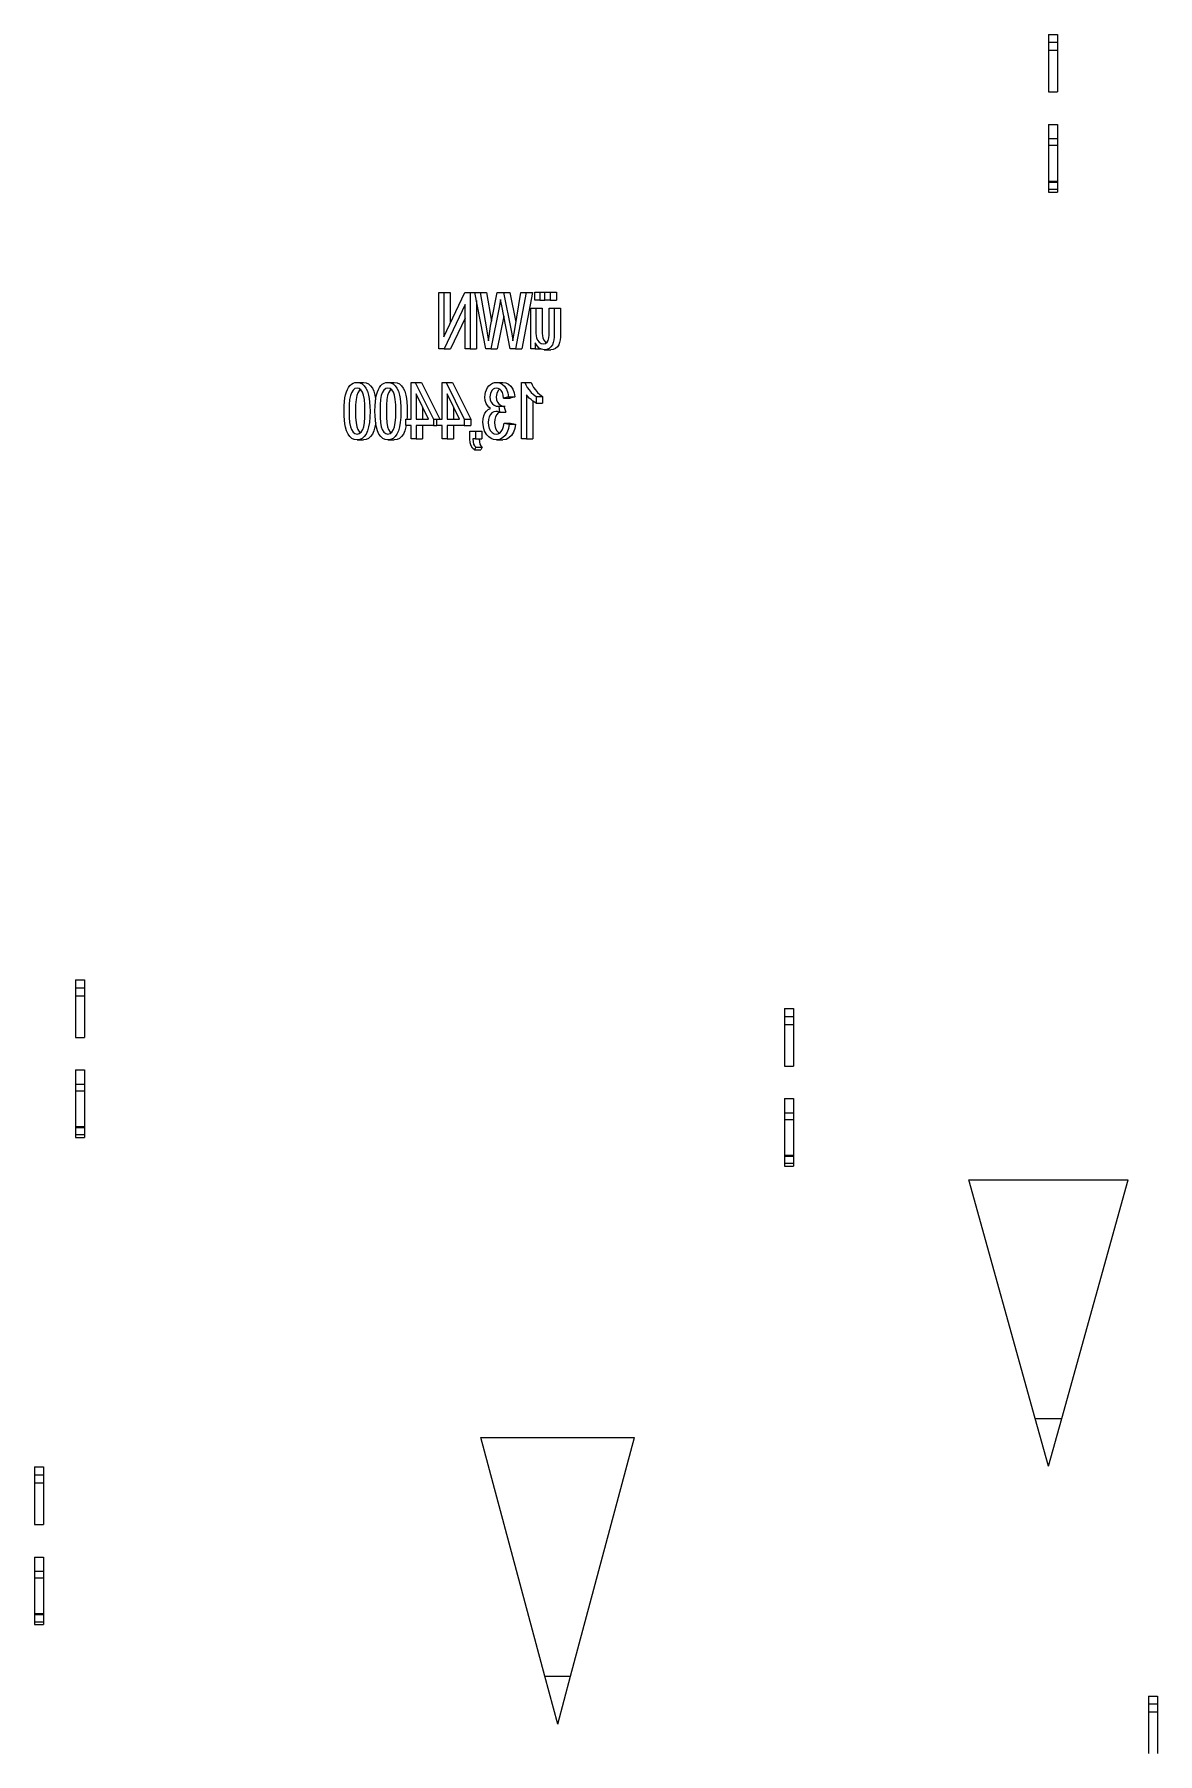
# Model space of a CAD drawing. Header units: metres. Extents: x -3.3 to 35.9, y -7 to 21.5.
# Drawn here: x -2.32 to -1.928, y -0.17 to 0.43 of the extents above; entities that cross this region are included whole.
import ezdxf

# ---------------------------------------------------------------- set-up
doc = ezdxf.new("R2010")
doc.units = ezdxf.units.M
doc.header["$MEASUREMENT"] = 0
doc.layers.add('D_Schnitt D RB_1_910 Allgemein Lageplan Höhen', color=7, linetype='Continuous')

msp = doc.modelspace()

# ---------------------------------------------------------------- linework, layer by layer
at = {"layer": 'D_Schnitt D RB_1_910 Allgemein Lageplan Höhen', "color": 7, "linetype": 'Continuous', "lineweight": 13, "ltscale": 1000}
for p, q in [((-1.9663, 0.42975), (-1.9663, 0.42701)), ((-1.9663, 0.42975), (-1.96316, 0.42975)), ((-1.9663, 0.42701), (-1.96316, 0.42701)), ((-1.9663, 0.42701), (-1.9663, 0.42422)), ((-1.96316, 0.42975), (-1.96316, 0.42701)), ((-1.96316, 0.42701), (-1.96316, 0.42422)), ((-1.9663, 0.42422), (-1.9663, 0.41541)), ((-1.9663, 0.42422), (-1.96316, 0.42422)), ((-1.96316, 0.42422), (-1.96316, 0.41541)), ((-1.9663, 0.41541), (-1.9663, 0.41408)), ((-1.9663, 0.41408), (-1.9663, 0.41316)), ((-1.96316, 0.41541), (-1.96316, 0.41408)), ((-1.96316, 0.41408), (-1.96316, 0.41316)), ((-1.9663, 0.41316), (-1.9663, 0.41218)), ((-1.9663, 0.41218), (-1.9663, 0.41137)), ((-1.9663, 0.41137), (-1.9663, 0.4107)), ((-1.9663, 0.4107), (-1.9663, 0.41016)), ((-1.9663, 0.41016), (-1.9663, 0.4098)), ((-1.9663, 0.4098), (-1.9663, 0.40968)), ((-1.9663, 0.40968), (-1.96316, 0.40968)), ((-1.96316, 0.41316), (-1.96316, 0.41218)), ((-1.96316, 0.41218), (-1.96316, 0.41137)), ((-1.96316, 0.41137), (-1.96316, 0.4107)), ((-1.96316, 0.4107), (-1.96316, 0.41016)), ((-1.96316, 0.41016), (-1.96316, 0.4098)), ((-1.96316, 0.4098), (-1.96316, 0.40968)), ((-1.9663, 0.39829), (-1.9663, 0.39743)), ((-1.9663, 0.39829), (-1.96316, 0.39829)), ((-1.9663, 0.39743), (-1.9663, 0.39655)), ((-1.9663, 0.39655), (-1.9663, 0.39566)), ((-1.96316, 0.39829), (-1.96316, 0.39743)), ((-1.96316, 0.39743), (-1.96316, 0.39655)), ((-1.96316, 0.39655), (-1.96316, 0.39566)), ((-1.9663, 0.39566), (-1.9663, 0.3948)), ((-1.9663, 0.3948), (-1.9663, 0.39404)), ((-1.9663, 0.39404), (-1.9663, 0.39336)), ((-1.9663, 0.39336), (-1.9663, 0.39103)), ((-1.9663, 0.39336), (-1.96316, 0.39336)), ((-1.9663, 0.39103), (-1.9663, 0.37857)), ((-1.9663, 0.39103), (-1.96316, 0.39103)), ((-1.96316, 0.39566), (-1.96316, 0.3948)), ((-1.96316, 0.3948), (-1.96316, 0.39404)), ((-1.96316, 0.39404), (-1.96316, 0.39336)), ((-1.96316, 0.39336), (-1.96316, 0.39103)), ((-1.96316, 0.39103), (-1.96316, 0.37857)), ((-1.9663, 0.37857), (-1.96316, 0.37857)), ((-1.9663, 0.37857), (-1.9663, 0.37839)), ((-1.9663, 0.37839), (-1.9663, 0.37822)), ((-1.9663, 0.37822), (-1.96316, 0.37822)), ((-1.9663, 0.37822), (-1.9663, 0.37749)), ((-1.96316, 0.37857), (-1.96316, 0.37839)), ((-1.96316, 0.37839), (-1.96316, 0.37822)), ((-1.96316, 0.37822), (-1.96316, 0.37749)), ((-1.9663, 0.37749), (-1.9663, 0.3767)), ((-1.9663, 0.3767), (-1.9663, 0.37613)), ((-1.9663, 0.37613), (-1.9663, 0.37572)), ((-1.9663, 0.37572), (-1.9663, 0.37469)), ((-1.9663, 0.37572), (-1.96316, 0.37572)), ((-1.9663, 0.37469), (-1.96316, 0.37469)), ((-1.96316, 0.37749), (-1.96316, 0.3767)), ((-1.96316, 0.3767), (-1.96316, 0.37613)), ((-1.96316, 0.37613), (-1.96316, 0.37572)), ((-1.96316, 0.37572), (-1.96316, 0.37469)), ((-2.17911, 0.32), (-2.17911, 0.33963)), ((-2.17911, 0.33963), (-2.17735, 0.33963)), ((-2.17735, 0.33963), (-2.17735, 0.32422)), ((-2.17735, 0.32422), (-2.17006, 0.33963)), ((-2.17735, 0.33963), (-2.17513, 0.33963)), ((-2.17513, 0.33963), (-2.17513, 0.32892)), ((-2.17006, 0.33963), (-2.16817, 0.33963)), ((-2.16817, 0.33963), (-2.16817, 0.32)), ((-2.16817, 0.33963), (-2.16648, 0.33963)), ((-2.16267, 0.32), (-2.16648, 0.33963)), ((-2.16648, 0.33963), (-2.16463, 0.33963)), ((-2.16595, 0.33692), (-2.16595, 0.32)), ((-2.16463, 0.33963), (-2.16245, 0.32702)), ((-2.16463, 0.33963), (-2.16241, 0.33963)), ((-2.16241, 0.33963), (-2.16069, 0.32967)), ((-2.16068, 0.3297), (-2.15869, 0.33963)), ((-2.15869, 0.33963), (-2.15648, 0.33963)), ((-2.15768, 0.33647), (-2.15797, 0.33496)), ((-2.15754, 0.33726), (-2.15768, 0.33647)), ((-2.15733, 0.33601), (-2.15754, 0.33726)), ((-2.15648, 0.33963), (-2.15384, 0.32638)), ((-2.15648, 0.33963), (-2.15426, 0.33963)), ((-2.15426, 0.33963), (-2.1522, 0.32933)), ((-2.15262, 0.32676), (-2.15051, 0.33963)), ((-2.14863, 0.33963), (-2.15231, 0.32)), ((-2.15051, 0.33963), (-2.14863, 0.33963)), ((-2.1464, 0.33963), (-2.15009, 0.32)), ((-2.14863, 0.33963), (-2.1464, 0.33963)), ((-2.14558, 0.33701), (-2.14558, 0.33975)), ((-2.14558, 0.33975), (-2.1438, 0.33975)), ((-2.1438, 0.33701), (-2.14558, 0.33701)), ((-2.1438, 0.33975), (-2.1438, 0.33701)), ((-2.1438, 0.33975), (-2.14205, 0.33975)), ((-2.1438, 0.33701), (-2.14205, 0.33701)), ((-2.14205, 0.33701), (-2.14205, 0.33975)), ((-2.14205, 0.33975), (-2.14027, 0.33975)), ((-2.14027, 0.33701), (-2.14205, 0.33701)), ((-2.14027, 0.33975), (-2.14027, 0.33701)), ((-2.14027, 0.33975), (-2.13804, 0.33975)), ((-2.14027, 0.33701), (-2.13804, 0.33701)), ((-2.13804, 0.33975), (-2.13804, 0.33701)), ((-2.16993, 0.33543), (-2.17723, 0.32)), ((-2.16993, 0.33073), (-2.175, 0.32)), ((-2.16993, 0.32), (-2.16993, 0.33543)), ((-2.15797, 0.33496), (-2.1609, 0.32)), ((-2.15644, 0.33144), (-2.15868, 0.32)), ((-2.15713, 0.33496), (-2.15733, 0.33601)), ((-2.15419, 0.32), (-2.15713, 0.33496)), ((-2.147, 0.32), (-2.147, 0.33422)), ((-2.147, 0.33422), (-2.14529, 0.33422)), ((-2.14529, 0.33422), (-2.14529, 0.3266)), ((-2.14529, 0.33422), (-2.14307, 0.33422)), ((-2.14307, 0.33422), (-2.14307, 0.3266)), ((-2.14055, 0.32633), (-2.14055, 0.33422)), ((-2.14055, 0.33422), (-2.13884, 0.33422)), ((-2.13884, 0.33422), (-2.13884, 0.32541)), ((-2.13884, 0.33422), (-2.13662, 0.33422)), ((-2.13662, 0.33422), (-2.13662, 0.32541)), ((-2.16245, 0.32702), (-2.16219, 0.32547)), ((-2.16219, 0.32547), (-2.16196, 0.32405)), ((-2.16196, 0.32405), (-2.16176, 0.32275)), ((-2.16176, 0.32275), (-2.16157, 0.3244)), ((-2.16157, 0.3244), (-2.16133, 0.32611)), ((-2.16133, 0.32611), (-2.16103, 0.32788)), ((-2.16103, 0.32788), (-2.16068, 0.3297)), ((-2.15384, 0.32638), (-2.15372, 0.32576)), ((-2.15372, 0.32576), (-2.15352, 0.32455)), ((-2.15352, 0.32455), (-2.15321, 0.32275)), ((-2.15321, 0.32275), (-2.15304, 0.32408)), ((-2.15304, 0.32408), (-2.15284, 0.32542)), ((-2.15284, 0.32542), (-2.15262, 0.32676)), ((-2.14529, 0.3266), (-2.14526, 0.32548)), ((-2.14526, 0.32548), (-2.14517, 0.32456)), ((-2.14517, 0.32456), (-2.14501, 0.32382)), ((-2.14307, 0.3266), (-2.14304, 0.32548)), ((-2.14304, 0.32548), (-2.14295, 0.32456)), ((-2.14295, 0.32456), (-2.14279, 0.32382)), ((-2.14065, 0.32379), (-2.14057, 0.32475)), ((-2.14057, 0.32475), (-2.14055, 0.32633)), ((-2.13887, 0.32408), (-2.13895, 0.32316)), ((-2.13884, 0.32541), (-2.13887, 0.32408)), ((-2.13665, 0.32408), (-2.13673, 0.32316)), ((-2.13662, 0.32541), (-2.13665, 0.32408)), ((-2.17723, 0.32), (-2.17911, 0.32)), ((-2.17723, 0.32), (-2.175, 0.32)), ((-2.16817, 0.32), (-2.16993, 0.32)), ((-2.16817, 0.32), (-2.16595, 0.32)), ((-2.1609, 0.32), (-2.16267, 0.32)), ((-2.1609, 0.32), (-2.15868, 0.32)), ((-2.15231, 0.32), (-2.15419, 0.32)), ((-2.15231, 0.32), (-2.15009, 0.32)), ((-2.14547, 0.32), (-2.147, 0.32)), ((-2.14483, 0.32103), (-2.14547, 0.32209)), ((-2.14547, 0.32209), (-2.14547, 0.32)), ((-2.14547, 0.32), (-2.14356, 0.32)), ((-2.14501, 0.32382), (-2.14464, 0.32297)), ((-2.14409, 0.32028), (-2.14483, 0.32103)), ((-2.14464, 0.32297), (-2.14406, 0.32231)), ((-2.14324, 0.31983), (-2.14409, 0.32028)), ((-2.14406, 0.32231), (-2.14337, 0.32189)), ((-2.14337, 0.32189), (-2.14262, 0.32175)), ((-2.14228, 0.31968), (-2.14324, 0.31983)), ((-2.14279, 0.32382), (-2.14241, 0.32297)), ((-2.14262, 0.32175), (-2.14192, 0.32189)), ((-2.14241, 0.32297), (-2.14184, 0.32231)), ((-2.14142, 0.3198), (-2.14228, 0.31968)), ((-2.14228, 0.31968), (-2.14006, 0.31968)), ((-2.14192, 0.32189), (-2.14134, 0.3223)), ((-2.14184, 0.32231), (-2.14156, 0.32214)), ((-2.14062, 0.32016), (-2.14142, 0.3198)), ((-2.14134, 0.3223), (-2.1409, 0.32294)), ((-2.1409, 0.32294), (-2.14065, 0.32379)), ((-2.13995, 0.3207), (-2.14062, 0.32016)), ((-2.1392, 0.3198), (-2.14006, 0.31968)), ((-2.13947, 0.32137), (-2.13995, 0.3207)), ((-2.13916, 0.32218), (-2.13947, 0.32137)), ((-2.1384, 0.32016), (-2.1392, 0.3198)), ((-2.13895, 0.32316), (-2.13916, 0.32218)), ((-2.13773, 0.3207), (-2.1384, 0.32016)), ((-2.13725, 0.32137), (-2.13773, 0.3207)), ((-2.13693, 0.32218), (-2.13725, 0.32137)), ((-2.13673, 0.32316), (-2.13693, 0.32218)), ((-2.211, 0.30581), (-2.2106, 0.30655)), ((-2.2106, 0.30655), (-2.21013, 0.30716)), ((-2.21013, 0.30716), (-2.20961, 0.30765)), ((-2.20961, 0.30765), (-2.20901, 0.308)), ((-2.20838, 0.30611), (-2.20904, 0.30558)), ((-2.20901, 0.308), (-2.20836, 0.30822)), ((-2.20763, 0.30629), (-2.20838, 0.30611)), ((-2.20836, 0.30822), (-2.20765, 0.30829)), ((-2.20765, 0.30829), (-2.20669, 0.30816)), ((-2.20765, 0.30829), (-2.20542, 0.30829)), ((-2.2069, 0.30613), (-2.20763, 0.30629)), ((-2.20627, 0.30566), (-2.2069, 0.30613)), ((-2.20669, 0.30816), (-2.20585, 0.30777)), ((-2.20585, 0.30777), (-2.20513, 0.30713)), ((-2.20542, 0.30829), (-2.20447, 0.30816)), ((-2.20513, 0.30713), (-2.20452, 0.30626)), ((-2.20452, 0.30626), (-2.20402, 0.30517)), ((-2.20447, 0.30816), (-2.20363, 0.30777)), ((-2.20363, 0.30777), (-2.20291, 0.30713)), ((-2.20291, 0.30713), (-2.2023, 0.30626)), ((-2.2023, 0.30626), (-2.2018, 0.30517)), ((-2.20021, 0.30581), (-2.19981, 0.30655)), ((-2.19981, 0.30655), (-2.19935, 0.30716)), ((-2.19935, 0.30716), (-2.19882, 0.30765)), ((-2.19882, 0.30765), (-2.19823, 0.308)), ((-2.19759, 0.30611), (-2.19826, 0.30558)), ((-2.19823, 0.308), (-2.19757, 0.30822)), ((-2.19684, 0.30629), (-2.19759, 0.30611)), ((-2.19757, 0.30822), (-2.19686, 0.30829)), ((-2.19686, 0.30829), (-2.19591, 0.30816)), ((-2.19686, 0.30829), (-2.19464, 0.30829)), ((-2.19611, 0.30613), (-2.19684, 0.30629)), ((-2.19548, 0.30566), (-2.19611, 0.30613)), ((-2.19591, 0.30816), (-2.19507, 0.30777)), ((-2.19507, 0.30777), (-2.19434, 0.30713)), ((-2.19464, 0.30829), (-2.19368, 0.30816)), ((-2.19434, 0.30713), (-2.19373, 0.30626)), ((-2.19373, 0.30626), (-2.19323, 0.30517)), ((-2.19368, 0.30816), (-2.19285, 0.30777)), ((-2.19285, 0.30777), (-2.19212, 0.30713)), ((-2.19212, 0.30713), (-2.19151, 0.30626)), ((-2.19151, 0.30626), (-2.19101, 0.30517)), ((-2.18871, 0.29548), (-2.18871, 0.30821)), ((-2.18871, 0.30821), (-2.18732, 0.30821)), ((-2.18732, 0.30821), (-2.18099, 0.29548)), ((-2.18732, 0.30821), (-2.1851, 0.30821)), ((-2.1851, 0.30821), (-2.17876, 0.29548)), ((-2.17793, 0.29548), (-2.17793, 0.30821)), ((-2.17793, 0.30821), (-2.17654, 0.30821)), ((-2.17654, 0.30821), (-2.1702, 0.29548)), ((-2.17654, 0.30821), (-2.17431, 0.30821)), ((-2.17431, 0.30821), (-2.16798, 0.29548)), ((-2.1625, 0.30571), (-2.16211, 0.30645)), ((-2.16211, 0.30645), (-2.16162, 0.30708)), ((-2.16162, 0.30708), (-2.16103, 0.3076)), ((-2.16103, 0.3076), (-2.16038, 0.30798)), ((-2.16038, 0.30798), (-2.15968, 0.30821)), ((-2.15961, 0.30621), (-2.16015, 0.30592)), ((-2.15968, 0.30821), (-2.15894, 0.30829)), ((-2.15898, 0.3063), (-2.15961, 0.30621)), ((-2.15835, 0.30621), (-2.15898, 0.3063)), ((-2.15894, 0.30829), (-2.1579, 0.30814)), ((-2.15894, 0.30829), (-2.15672, 0.30829)), ((-2.1578, 0.30591), (-2.15835, 0.30621)), ((-2.1579, 0.30814), (-2.15698, 0.30769)), ((-2.15698, 0.30769), (-2.15618, 0.30695)), ((-2.15672, 0.30829), (-2.15568, 0.30814)), ((-2.15618, 0.30695), (-2.15553, 0.30594)), ((-2.15568, 0.30814), (-2.15476, 0.30769)), ((-2.15476, 0.30769), (-2.15396, 0.30695)), ((-2.15396, 0.30695), (-2.15331, 0.30594)), ((-2.15022, 0.28857), (-2.15022, 0.30829)), ((-2.15022, 0.30829), (-2.14912, 0.30829)), ((-2.14912, 0.30829), (-2.14875, 0.30743)), ((-2.14912, 0.30829), (-2.1469, 0.30829)), ((-2.14875, 0.30743), (-2.14825, 0.30655)), ((-2.14825, 0.30655), (-2.1476, 0.30566)), ((-2.1469, 0.30829), (-2.14653, 0.30743)), ((-2.14653, 0.30743), (-2.14603, 0.30655)), ((-2.14603, 0.30655), (-2.14538, 0.30566)), ((-2.21217, 0.29825), (-2.21214, 0.30007)), ((-2.21214, 0.30007), (-2.21203, 0.30161)), ((-2.21203, 0.30161), (-2.21186, 0.3029)), ((-2.21186, 0.3029), (-2.21162, 0.30398)), ((-2.21162, 0.30398), (-2.21134, 0.30496)), ((-2.21134, 0.30496), (-2.211, 0.30581)), ((-2.21037, 0.30048), (-2.21042, 0.29825)), ((-2.21022, 0.30229), (-2.21037, 0.30048)), ((-2.20997, 0.3037), (-2.21022, 0.30229)), ((-2.20962, 0.3047), (-2.20997, 0.3037)), ((-2.20904, 0.30558), (-2.20962, 0.3047)), ((-2.20815, 0.30048), (-2.2082, 0.29825)), ((-2.208, 0.30229), (-2.20815, 0.30048)), ((-2.20775, 0.3037), (-2.208, 0.30229)), ((-2.2074, 0.3047), (-2.20775, 0.3037)), ((-2.20682, 0.30558), (-2.2074, 0.3047)), ((-2.2065, 0.30584), (-2.20682, 0.30558)), ((-2.20575, 0.30488), (-2.20627, 0.30566)), ((-2.20537, 0.3038), (-2.20575, 0.30488)), ((-2.20509, 0.30233), (-2.20537, 0.3038)), ((-2.20493, 0.30048), (-2.20509, 0.30233)), ((-2.20487, 0.29825), (-2.20493, 0.30048)), ((-2.20402, 0.30517), (-2.20362, 0.30386)), ((-2.20362, 0.30386), (-2.2034, 0.30271)), ((-2.2034, 0.30271), (-2.20325, 0.3014)), ((-2.20325, 0.3014), (-2.20315, 0.29991)), ((-2.2018, 0.30517), (-2.2014, 0.30386)), ((-2.2014, 0.30386), (-2.20118, 0.30271)), ((-2.20139, 0.29825), (-2.20135, 0.30007)), ((-2.20135, 0.30007), (-2.20125, 0.30161)), ((-2.20125, 0.30161), (-2.20107, 0.3029)), ((-2.20118, 0.30271), (-2.20114, 0.30239)), ((-2.20107, 0.3029), (-2.20084, 0.30398)), ((-2.20084, 0.30398), (-2.20055, 0.30496)), ((-2.20055, 0.30496), (-2.20021, 0.30581)), ((-2.19958, 0.30048), (-2.19963, 0.29825)), ((-2.19943, 0.30229), (-2.19958, 0.30048)), ((-2.19918, 0.3037), (-2.19943, 0.30229)), ((-2.19883, 0.3047), (-2.19918, 0.3037)), ((-2.19826, 0.30558), (-2.19883, 0.3047)), ((-2.19736, 0.30048), (-2.19741, 0.29825)), ((-2.19721, 0.30229), (-2.19736, 0.30048)), ((-2.19696, 0.3037), (-2.19721, 0.30229)), ((-2.19661, 0.3047), (-2.19696, 0.3037)), ((-2.19603, 0.30558), (-2.19661, 0.3047)), ((-2.19571, 0.30584), (-2.19603, 0.30558)), ((-2.19496, 0.30488), (-2.19548, 0.30566)), ((-2.19458, 0.3038), (-2.19496, 0.30488)), ((-2.1943, 0.30233), (-2.19458, 0.3038)), ((-2.19414, 0.30048), (-2.1943, 0.30233)), ((-2.19408, 0.29825), (-2.19414, 0.30048)), ((-2.19323, 0.30517), (-2.19284, 0.30386)), ((-2.19284, 0.30386), (-2.19262, 0.30271)), ((-2.19262, 0.30271), (-2.19246, 0.3014)), ((-2.19246, 0.3014), (-2.19236, 0.29991)), ((-2.19101, 0.30517), (-2.19062, 0.30386)), ((-2.19062, 0.30386), (-2.19039, 0.30271)), ((-2.19039, 0.30271), (-2.19024, 0.3014)), ((-2.19024, 0.3014), (-2.19014, 0.29991)), ((-2.18266, 0.29548), (-2.18701, 0.30434)), ((-2.18701, 0.30434), (-2.18701, 0.29548)), ((-2.17188, 0.29548), (-2.17622, 0.30434)), ((-2.17622, 0.30434), (-2.17622, 0.29548)), ((-2.163, 0.30318), (-2.16295, 0.30406)), ((-2.16288, 0.30197), (-2.163, 0.30318)), ((-2.16295, 0.30406), (-2.16278, 0.3049)), ((-2.16252, 0.30087), (-2.16288, 0.30197)), ((-2.16278, 0.3049), (-2.1625, 0.30571)), ((-2.16215, 0.30022), (-2.16252, 0.30087)), ((-2.16167, 0.29966), (-2.16215, 0.30022)), ((-2.16109, 0.30445), (-2.16125, 0.30324)), ((-2.16125, 0.30324), (-2.16115, 0.30222)), ((-2.16115, 0.30222), (-2.16086, 0.30139)), ((-2.16062, 0.30543), (-2.16109, 0.30445)), ((-2.16086, 0.30139), (-2.16038, 0.30076)), ((-2.16015, 0.30592), (-2.16062, 0.30543)), ((-2.16038, 0.30076), (-2.15977, 0.30031)), ((-2.15977, 0.30031), (-2.15912, 0.30004)), ((-2.15912, 0.30004), (-2.15842, 0.29996)), ((-2.15887, 0.30445), (-2.15903, 0.30324)), ((-2.15903, 0.30324), (-2.15893, 0.30222)), ((-2.15893, 0.30222), (-2.15864, 0.30139)), ((-2.15839, 0.30543), (-2.15887, 0.30445)), ((-2.15864, 0.30139), (-2.15816, 0.30076)), ((-2.15793, 0.30592), (-2.15839, 0.30543)), ((-2.15816, 0.30076), (-2.15755, 0.30031)), ((-2.15732, 0.30542), (-2.1578, 0.30591)), ((-2.15755, 0.30031), (-2.1569, 0.30004)), ((-2.15693, 0.30473), (-2.15732, 0.30542)), ((-2.15665, 0.30385), (-2.15693, 0.30473)), ((-2.1569, 0.30004), (-2.15641, 0.29998)), ((-2.15647, 0.30277), (-2.15665, 0.30385)), ((-2.15476, 0.3032), (-2.15647, 0.30277)), ((-2.15647, 0.30277), (-2.15425, 0.30277)), ((-2.15553, 0.30594), (-2.15506, 0.30469)), ((-2.15506, 0.30469), (-2.15476, 0.3032)), ((-2.15476, 0.3032), (-2.15254, 0.3032)), ((-2.15254, 0.3032), (-2.15425, 0.30277)), ((-2.15331, 0.30594), (-2.15284, 0.30469)), ((-2.15284, 0.30469), (-2.15254, 0.3032)), ((-2.14806, 0.30338), (-2.14851, 0.30393)), ((-2.14851, 0.30393), (-2.14851, 0.28857)), ((-2.14752, 0.30283), (-2.14806, 0.30338)), ((-2.1476, 0.30566), (-2.14685, 0.3048)), ((-2.1469, 0.30227), (-2.14752, 0.30283)), ((-2.14626, 0.30176), (-2.1469, 0.30227)), ((-2.14685, 0.3048), (-2.14602, 0.30404)), ((-2.14629, 0.30179), (-2.14629, 0.28857)), ((-2.14566, 0.30135), (-2.14626, 0.30176)), ((-2.14602, 0.30404), (-2.1451, 0.30336)), ((-2.1451, 0.30103), (-2.14566, 0.30135)), ((-2.14538, 0.30566), (-2.14463, 0.3048)), ((-2.1451, 0.30336), (-2.1451, 0.30103)), ((-2.1451, 0.30336), (-2.14288, 0.30336)), ((-2.1451, 0.30103), (-2.14288, 0.30103)), ((-2.14463, 0.3048), (-2.1438, 0.30404)), ((-2.1438, 0.30404), (-2.14288, 0.30336)), ((-2.14288, 0.30336), (-2.14288, 0.30103)), ((-2.21214, 0.29661), (-2.21217, 0.29825)), ((-2.21205, 0.29513), (-2.21214, 0.29661)), ((-2.21189, 0.29382), (-2.21205, 0.29513)), ((-2.21042, 0.29825), (-2.21037, 0.29604)), ((-2.21037, 0.29604), (-2.21022, 0.29424)), ((-2.21022, 0.29424), (-2.20997, 0.29283)), ((-2.2082, 0.29825), (-2.20815, 0.29604)), ((-2.20815, 0.29604), (-2.208, 0.29424)), ((-2.208, 0.29424), (-2.20775, 0.29283)), ((-2.20532, 0.29282), (-2.20507, 0.29423)), ((-2.20507, 0.29423), (-2.20492, 0.29604)), ((-2.20492, 0.29604), (-2.20487, 0.29825)), ((-2.20334, 0.29432), (-2.20361, 0.29273)), ((-2.20317, 0.29617), (-2.20334, 0.29432)), ((-2.20312, 0.29825), (-2.20317, 0.29617)), ((-2.20315, 0.29991), (-2.20312, 0.29825)), ((-2.20135, 0.29661), (-2.20139, 0.29825)), ((-2.20114, 0.29416), (-2.20139, 0.29273)), ((-2.20126, 0.29513), (-2.20135, 0.29661)), ((-2.2011, 0.29382), (-2.20126, 0.29513)), ((-2.19963, 0.29825), (-2.19958, 0.29604)), ((-2.19958, 0.29604), (-2.19943, 0.29424)), ((-2.19943, 0.29424), (-2.19918, 0.29283)), ((-2.19741, 0.29825), (-2.19736, 0.29604)), ((-2.19736, 0.29604), (-2.19721, 0.29424)), ((-2.19721, 0.29424), (-2.19696, 0.29283)), ((-2.19453, 0.29282), (-2.19428, 0.29423)), ((-2.19428, 0.29423), (-2.19413, 0.29604)), ((-2.19413, 0.29604), (-2.19408, 0.29825)), ((-2.19255, 0.29432), (-2.19283, 0.29273)), ((-2.19239, 0.29617), (-2.19255, 0.29432)), ((-2.19233, 0.29825), (-2.19239, 0.29617)), ((-2.19236, 0.29991), (-2.19233, 0.29825)), ((-2.19059, 0.29327), (-2.19059, 0.29548)), ((-2.19059, 0.29548), (-2.18871, 0.29548)), ((-2.19016, 0.29617), (-2.19023, 0.29548)), ((-2.19011, 0.29825), (-2.19016, 0.29617)), ((-2.19014, 0.29991), (-2.19011, 0.29825)), ((-2.18701, 0.29548), (-2.18266, 0.29548)), ((-2.18479, 0.29981), (-2.18479, 0.29548)), ((-2.18099, 0.29548), (-2.18099, 0.29327)), ((-2.18099, 0.29548), (-2.1798, 0.29548)), ((-2.1798, 0.29327), (-2.1798, 0.29548)), ((-2.1798, 0.29548), (-2.17793, 0.29548)), ((-2.17622, 0.29548), (-2.17188, 0.29548)), ((-2.174, 0.29981), (-2.174, 0.29548)), ((-2.1702, 0.29548), (-2.1702, 0.29327)), ((-2.1702, 0.29548), (-2.16798, 0.29548)), ((-2.16798, 0.29548), (-2.16798, 0.29327)), ((-2.16368, 0.29437), (-2.16361, 0.29557)), ((-2.16354, 0.29274), (-2.16368, 0.29437)), ((-2.16361, 0.29557), (-2.16338, 0.29662)), ((-2.16338, 0.29662), (-2.163, 0.29754)), ((-2.163, 0.29754), (-2.16249, 0.29829)), ((-2.16249, 0.29829), (-2.16185, 0.29884)), ((-2.16179, 0.29536), (-2.16188, 0.29432)), ((-2.16188, 0.29432), (-2.16178, 0.29322)), ((-2.16185, 0.29884), (-2.16109, 0.29921)), ((-2.16154, 0.29627), (-2.16179, 0.29536)), ((-2.16109, 0.29921), (-2.16167, 0.29966)), ((-2.16111, 0.29706), (-2.16154, 0.29627)), ((-2.16055, 0.29765), (-2.16111, 0.29706)), ((-2.1599, 0.29801), (-2.16055, 0.29765)), ((-2.15916, 0.29813), (-2.1599, 0.29801)), ((-2.15957, 0.29536), (-2.15965, 0.29432)), ((-2.15965, 0.29432), (-2.15956, 0.29322)), ((-2.15931, 0.29627), (-2.15957, 0.29536)), ((-2.15889, 0.29706), (-2.15931, 0.29627)), ((-2.15862, 0.29807), (-2.15916, 0.29813)), ((-2.15833, 0.29765), (-2.15889, 0.29706)), ((-2.15796, 0.29787), (-2.15862, 0.29807)), ((-2.15842, 0.29996), (-2.15814, 0.29998)), ((-2.15795, 0.29787), (-2.15833, 0.29765)), ((-2.15814, 0.29998), (-2.15796, 0.29787)), ((-2.15814, 0.29998), (-2.15641, 0.29998)), ((-2.15796, 0.29787), (-2.15573, 0.29787)), ((-2.15654, 0.29284), (-2.1563, 0.29408)), ((-2.15641, 0.29998), (-2.15573, 0.29787)), ((-2.15641, 0.29998), (-2.15592, 0.29998)), ((-2.1563, 0.29408), (-2.15459, 0.29375)), ((-2.1563, 0.29408), (-2.15408, 0.29408)), ((-2.15408, 0.29408), (-2.15237, 0.29375)), ((-2.21167, 0.29268), (-2.21189, 0.29382)), ((-2.21128, 0.29137), (-2.21167, 0.29268)), ((-2.21078, 0.29027), (-2.21128, 0.29137)), ((-2.21017, 0.28939), (-2.21078, 0.29027)), ((-2.20944, 0.28875), (-2.21017, 0.28939)), ((-2.20997, 0.29283), (-2.20962, 0.29183)), ((-2.20962, 0.29183), (-2.20904, 0.29093)), ((-2.2086, 0.28837), (-2.20944, 0.28875)), ((-2.20904, 0.29093), (-2.20839, 0.2904)), ((-2.20765, 0.28824), (-2.2086, 0.28837)), ((-2.20839, 0.2904), (-2.20765, 0.29022)), ((-2.20775, 0.29283), (-2.2074, 0.29183)), ((-2.20765, 0.29022), (-2.2069, 0.2904)), ((-2.2067, 0.28836), (-2.20765, 0.28824)), ((-2.20765, 0.28824), (-2.20542, 0.28824)), ((-2.2074, 0.29183), (-2.20682, 0.29093)), ((-2.2069, 0.2904), (-2.20625, 0.29093)), ((-2.20682, 0.29093), (-2.20653, 0.2907)), ((-2.20585, 0.28875), (-2.2067, 0.28836)), ((-2.20625, 0.29093), (-2.20567, 0.29182)), ((-2.20512, 0.28938), (-2.20585, 0.28875)), ((-2.20567, 0.29182), (-2.20532, 0.29282)), ((-2.20447, 0.28836), (-2.20542, 0.28824)), ((-2.20449, 0.29027), (-2.20512, 0.28938)), ((-2.204, 0.29138), (-2.20449, 0.29027)), ((-2.20363, 0.28875), (-2.20447, 0.28836)), ((-2.20361, 0.29273), (-2.204, 0.29138)), ((-2.2029, 0.28938), (-2.20363, 0.28875)), ((-2.20227, 0.29027), (-2.2029, 0.28938)), ((-2.20177, 0.29138), (-2.20227, 0.29027)), ((-2.20139, 0.29273), (-2.20177, 0.29138)), ((-2.20088, 0.29268), (-2.2011, 0.29382)), ((-2.20049, 0.29137), (-2.20088, 0.29268)), ((-2.19999, 0.29027), (-2.20049, 0.29137)), ((-2.19938, 0.28939), (-2.19999, 0.29027)), ((-2.19866, 0.28875), (-2.19938, 0.28939)), ((-2.19918, 0.29283), (-2.19883, 0.29183)), ((-2.19883, 0.29183), (-2.19826, 0.29093)), ((-2.19782, 0.28837), (-2.19866, 0.28875)), ((-2.19826, 0.29093), (-2.1976, 0.2904)), ((-2.19686, 0.28824), (-2.19782, 0.28837)), ((-2.1976, 0.2904), (-2.19686, 0.29022)), ((-2.19696, 0.29283), (-2.19661, 0.29183)), ((-2.19686, 0.29022), (-2.19612, 0.2904)), ((-2.19591, 0.28836), (-2.19686, 0.28824)), ((-2.19686, 0.28824), (-2.19464, 0.28824)), ((-2.19661, 0.29183), (-2.19604, 0.29093)), ((-2.19612, 0.2904), (-2.19546, 0.29093)), ((-2.19604, 0.29093), (-2.19575, 0.2907)), ((-2.19507, 0.28875), (-2.19591, 0.28836)), ((-2.19546, 0.29093), (-2.19488, 0.29182)), ((-2.19433, 0.28938), (-2.19507, 0.28875)), ((-2.19488, 0.29182), (-2.19453, 0.29282)), ((-2.19369, 0.28836), (-2.19464, 0.28824)), ((-2.19371, 0.29027), (-2.19433, 0.28938)), ((-2.19321, 0.29138), (-2.19371, 0.29027)), ((-2.19284, 0.28875), (-2.19369, 0.28836)), ((-2.19283, 0.29273), (-2.19321, 0.29138)), ((-2.19211, 0.28938), (-2.19284, 0.28875)), ((-2.19148, 0.29027), (-2.19211, 0.28938)), ((-2.19099, 0.29138), (-2.19148, 0.29027)), ((-2.1906, 0.29273), (-2.19099, 0.29138)), ((-2.19051, 0.29327), (-2.1906, 0.29273)), ((-2.18871, 0.29327), (-2.19059, 0.29327)), ((-2.18871, 0.28857), (-2.18871, 0.29327)), ((-2.18701, 0.28857), (-2.18871, 0.28857)), ((-2.18099, 0.29327), (-2.18701, 0.29327)), ((-2.18701, 0.29327), (-2.18701, 0.28857)), ((-2.18701, 0.28857), (-2.18479, 0.28857)), ((-2.18479, 0.29327), (-2.18479, 0.28857)), ((-2.18099, 0.29327), (-2.1798, 0.29327)), ((-2.17793, 0.29327), (-2.1798, 0.29327)), ((-2.17793, 0.28857), (-2.17793, 0.29327)), ((-2.17622, 0.28857), (-2.17793, 0.28857)), ((-2.1702, 0.29327), (-2.17622, 0.29327)), ((-2.17622, 0.29327), (-2.17622, 0.28857)), ((-2.17622, 0.28857), (-2.174, 0.28857)), ((-2.174, 0.29327), (-2.174, 0.28857)), ((-2.1702, 0.29327), (-2.16798, 0.29327)), ((-2.16823, 0.28857), (-2.16823, 0.29132)), ((-2.16823, 0.29132), (-2.16629, 0.29132)), ((-2.16814, 0.2872), (-2.16823, 0.28857)), ((-2.16629, 0.28857), (-2.16726, 0.28857)), ((-2.16726, 0.28857), (-2.16717, 0.28749)), ((-2.16629, 0.29132), (-2.16629, 0.28857)), ((-2.16629, 0.29132), (-2.16407, 0.29132)), ((-2.16629, 0.28857), (-2.16407, 0.28857)), ((-2.16503, 0.28857), (-2.16495, 0.28749)), ((-2.16407, 0.29132), (-2.16407, 0.28857)), ((-2.1631, 0.29129), (-2.16354, 0.29274)), ((-2.16236, 0.29001), (-2.1631, 0.29129)), ((-2.16165, 0.28923), (-2.16236, 0.29001)), ((-2.16178, 0.29322), (-2.16151, 0.29225)), ((-2.16086, 0.28867), (-2.16165, 0.28923)), ((-2.16151, 0.29225), (-2.16105, 0.2914)), ((-2.16105, 0.2914), (-2.16045, 0.29074)), ((-2.15998, 0.28834), (-2.16086, 0.28867)), ((-2.16045, 0.29074), (-2.15978, 0.29035)), ((-2.15901, 0.28822), (-2.15998, 0.28834)), ((-2.15978, 0.29035), (-2.15902, 0.29022)), ((-2.15956, 0.29322), (-2.15929, 0.29225)), ((-2.15929, 0.29225), (-2.15882, 0.2914)), ((-2.15902, 0.29022), (-2.15837, 0.29032)), ((-2.15786, 0.28839), (-2.15901, 0.28822)), ((-2.15901, 0.28822), (-2.15678, 0.28822)), ((-2.15882, 0.2914), (-2.15823, 0.29074)), ((-2.15837, 0.29032), (-2.1578, 0.29062)), ((-2.15823, 0.29074), (-2.15792, 0.29056)), ((-2.15684, 0.28891), (-2.15786, 0.28839)), ((-2.1578, 0.29062), (-2.1573, 0.29112)), ((-2.1573, 0.29112), (-2.15687, 0.29185)), ((-2.15687, 0.29185), (-2.15654, 0.29284)), ((-2.15597, 0.28976), (-2.15684, 0.28891)), ((-2.15563, 0.28839), (-2.15678, 0.28822)), ((-2.15528, 0.29089), (-2.15597, 0.28976)), ((-2.15462, 0.28891), (-2.15563, 0.28839)), ((-2.15482, 0.29222), (-2.15528, 0.29089)), ((-2.15459, 0.29375), (-2.15482, 0.29222)), ((-2.15375, 0.28976), (-2.15462, 0.28891)), ((-2.15459, 0.29375), (-2.15237, 0.29375)), ((-2.15306, 0.29089), (-2.15375, 0.28976)), ((-2.1526, 0.29222), (-2.15306, 0.29089)), ((-2.15237, 0.29375), (-2.1526, 0.29222)), ((-2.14851, 0.28857), (-2.15022, 0.28857)), ((-2.14851, 0.28857), (-2.14629, 0.28857)), ((-2.16785, 0.28613), (-2.16814, 0.2872)), ((-2.16736, 0.2853), (-2.16785, 0.28613)), ((-2.16665, 0.28469), (-2.16736, 0.2853)), ((-2.16717, 0.28749), (-2.16697, 0.2867)), ((-2.16697, 0.2867), (-2.16664, 0.28613)), ((-2.16618, 0.28572), (-2.16665, 0.28469)), ((-2.16665, 0.28469), (-2.16443, 0.28469)), ((-2.16664, 0.28613), (-2.16618, 0.28572)), ((-2.16618, 0.28572), (-2.16395, 0.28572)), ((-2.16495, 0.28749), (-2.16475, 0.2867)), ((-2.16475, 0.2867), (-2.16442, 0.28613)), ((-2.16395, 0.28572), (-2.16443, 0.28469)), ((-2.16442, 0.28613), (-2.16395, 0.28572)), ((-2.30594, 0.09975), (-2.30594, 0.09701)), ((-2.30594, 0.09975), (-2.3028, 0.09975)), ((-2.30594, 0.09701), (-2.3028, 0.09701)), ((-2.30594, 0.09701), (-2.30594, 0.09422)), ((-2.3028, 0.09975), (-2.3028, 0.09701)), ((-2.3028, 0.09701), (-2.3028, 0.09422)), ((-2.30594, 0.09422), (-2.30594, 0.08541)), ((-2.30594, 0.09422), (-2.3028, 0.09422)), ((-2.3028, 0.09422), (-2.3028, 0.08541)), ((-2.30594, 0.08541), (-2.30594, 0.08408)), ((-2.30594, 0.08408), (-2.30594, 0.08316)), ((-2.3028, 0.08541), (-2.3028, 0.08408)), ((-2.3028, 0.08408), (-2.3028, 0.08316)), ((-2.0584, 0.08975), (-2.0584, 0.08701)), ((-2.0584, 0.08975), (-2.05526, 0.08975)), ((-2.0584, 0.08701), (-2.05526, 0.08701)), ((-2.0584, 0.08701), (-2.0584, 0.08422)), ((-2.0584, 0.08422), (-2.0584, 0.07541)), ((-2.0584, 0.08422), (-2.05526, 0.08422)), ((-2.05526, 0.08975), (-2.05526, 0.08701)), ((-2.05526, 0.08701), (-2.05526, 0.08422)), ((-2.05526, 0.08422), (-2.05526, 0.07541)), ((-2.30594, 0.08316), (-2.30594, 0.08218)), ((-2.30594, 0.08218), (-2.30594, 0.08137)), ((-2.30594, 0.08137), (-2.30594, 0.08071)), ((-2.30594, 0.08071), (-2.30594, 0.08016)), ((-2.30594, 0.08016), (-2.30594, 0.0798)), ((-2.30594, 0.0798), (-2.30594, 0.07968)), ((-2.30594, 0.07968), (-2.3028, 0.07968)), ((-2.3028, 0.08316), (-2.3028, 0.08218)), ((-2.3028, 0.08218), (-2.3028, 0.08137)), ((-2.3028, 0.08137), (-2.3028, 0.08071)), ((-2.3028, 0.08071), (-2.3028, 0.08016)), ((-2.3028, 0.08016), (-2.3028, 0.0798)), ((-2.3028, 0.0798), (-2.3028, 0.07968)), ((-2.0584, 0.07541), (-2.0584, 0.07408)), ((-2.0584, 0.07408), (-2.0584, 0.07316)), ((-2.0584, 0.07316), (-2.0584, 0.07218)), ((-2.0584, 0.07218), (-2.0584, 0.07137)), ((-2.05526, 0.07541), (-2.05526, 0.07408)), ((-2.05526, 0.07408), (-2.05526, 0.07316)), ((-2.05526, 0.07316), (-2.05526, 0.07218)), ((-2.05526, 0.07218), (-2.05526, 0.07137)), ((-2.30594, 0.06829), (-2.30594, 0.06743)), ((-2.30594, 0.06829), (-2.3028, 0.06829)), ((-2.30594, 0.06743), (-2.30594, 0.06655)), ((-2.30594, 0.06655), (-2.30594, 0.06566)), ((-2.3028, 0.06829), (-2.3028, 0.06743)), ((-2.3028, 0.06743), (-2.3028, 0.06655)), ((-2.3028, 0.06655), (-2.3028, 0.06566)), ((-2.0584, 0.07137), (-2.0584, 0.0707)), ((-2.0584, 0.0707), (-2.0584, 0.07016)), ((-2.0584, 0.07016), (-2.0584, 0.0698)), ((-2.0584, 0.0698), (-2.0584, 0.06968)), ((-2.0584, 0.06968), (-2.05526, 0.06968)), ((-2.05526, 0.07137), (-2.05526, 0.0707)), ((-2.05526, 0.0707), (-2.05526, 0.07016)), ((-2.05526, 0.07016), (-2.05526, 0.0698)), ((-2.05526, 0.0698), (-2.05526, 0.06968)), ((-2.30594, 0.06566), (-2.30594, 0.0648)), ((-2.30594, 0.0648), (-2.30594, 0.06404)), ((-2.30594, 0.06404), (-2.30594, 0.06336)), ((-2.30594, 0.06336), (-2.30594, 0.06103)), ((-2.30594, 0.06336), (-2.3028, 0.06336)), ((-2.30594, 0.06103), (-2.30594, 0.04857)), ((-2.30594, 0.06103), (-2.3028, 0.06103)), ((-2.3028, 0.06566), (-2.3028, 0.0648)), ((-2.3028, 0.0648), (-2.3028, 0.06404)), ((-2.3028, 0.06404), (-2.3028, 0.06336)), ((-2.3028, 0.06336), (-2.3028, 0.06103)), ((-2.3028, 0.06103), (-2.3028, 0.04857)), ((-2.0584, 0.05829), (-2.0584, 0.05743)), ((-2.0584, 0.05829), (-2.05526, 0.05829)), ((-2.0584, 0.05743), (-2.0584, 0.05655)), ((-2.0584, 0.05655), (-2.0584, 0.05566)), ((-2.0584, 0.05566), (-2.0584, 0.0548)), ((-2.0584, 0.0548), (-2.0584, 0.05404)), ((-2.0584, 0.05404), (-2.0584, 0.05336)), ((-2.05526, 0.05829), (-2.05526, 0.05743)), ((-2.05526, 0.05743), (-2.05526, 0.05655)), ((-2.05526, 0.05655), (-2.05526, 0.05566)), ((-2.05526, 0.05566), (-2.05526, 0.0548)), ((-2.05526, 0.0548), (-2.05526, 0.05404)), ((-2.05526, 0.05404), (-2.05526, 0.05336)), ((-2.30594, 0.04857), (-2.3028, 0.04857)), ((-2.30594, 0.04857), (-2.30594, 0.04839)), ((-2.30594, 0.04839), (-2.30594, 0.04822)), ((-2.30594, 0.04822), (-2.3028, 0.04822)), ((-2.30594, 0.04822), (-2.30594, 0.0475)), ((-2.3028, 0.04857), (-2.3028, 0.04839)), ((-2.3028, 0.04839), (-2.3028, 0.04822)), ((-2.3028, 0.04822), (-2.3028, 0.0475)), ((-2.0584, 0.05336), (-2.0584, 0.05103)), ((-2.0584, 0.05336), (-2.05526, 0.05336)), ((-2.0584, 0.05103), (-2.0584, 0.03857)), ((-2.0584, 0.05103), (-2.05526, 0.05103)), ((-2.05526, 0.05336), (-2.05526, 0.05103)), ((-2.05526, 0.05103), (-2.05526, 0.03857)), ((-2.30594, 0.0475), (-2.30594, 0.0467)), ((-2.30594, 0.0467), (-2.30594, 0.04613)), ((-2.30594, 0.04613), (-2.30594, 0.04572)), ((-2.30594, 0.04572), (-2.30594, 0.04469)), ((-2.30594, 0.04572), (-2.3028, 0.04572)), ((-2.30594, 0.04469), (-2.3028, 0.04469)), ((-2.3028, 0.0475), (-2.3028, 0.0467)), ((-2.3028, 0.0467), (-2.3028, 0.04613)), ((-2.3028, 0.04613), (-2.3028, 0.04572)), ((-2.3028, 0.04572), (-2.3028, 0.04469)), ((-2.0584, 0.03857), (-2.05526, 0.03857)), ((-2.0584, 0.03857), (-2.0584, 0.03839)), ((-2.0584, 0.03839), (-2.0584, 0.03822)), ((-2.0584, 0.03822), (-2.05526, 0.03822)), ((-2.0584, 0.03822), (-2.0584, 0.03749)), ((-2.0584, 0.03749), (-2.0584, 0.0367)), ((-2.0584, 0.0367), (-2.0584, 0.03613)), ((-2.0584, 0.03613), (-2.0584, 0.03572)), ((-2.05526, 0.03857), (-2.05526, 0.03839)), ((-2.05526, 0.03839), (-2.05526, 0.03822)), ((-2.05526, 0.03822), (-2.05526, 0.03749)), ((-2.05526, 0.03749), (-2.05526, 0.0367)), ((-2.05526, 0.0367), (-2.05526, 0.03613)), ((-2.05526, 0.03613), (-2.05526, 0.03572)), ((-2.0584, 0.03572), (-2.0584, 0.03469)), ((-2.0584, 0.03572), (-2.05526, 0.03572)), ((-2.0584, 0.03469), (-2.05526, 0.03469)), ((-2.05526, 0.03572), (-2.05526, 0.03469)), ((-1.99408, 0.03), (-1.99036, 0.03)), ((-1.97093, -0.05333), (-1.99408, 0.03)), ((-1.99036, 0.03), (-1.98019, 0.03)), ((-1.98019, 0.03), (-1.9663, 0.03)), ((-1.9663, 0.03), (-1.95241, 0.03)), ((-1.96167, -0.05333), (-1.93853, 0.03)), ((-1.95241, 0.03), (-1.94225, 0.03)), ((-1.94225, 0.03), (-1.93853, 0.03)), ((-1.97093, -0.05333), (-1.97031, -0.05333)), ((-1.9663, -0.07), (-1.97093, -0.05333)), ((-1.97031, -0.05333), (-1.96862, -0.05333)), ((-1.96862, -0.05333), (-1.9663, -0.05333)), ((-1.9663, -0.05333), (-1.96399, -0.05333)), ((-1.9663, -0.07), (-1.96167, -0.05333)), ((-1.96399, -0.05333), (-1.96229, -0.05333)), ((-1.96229, -0.05333), (-1.96167, -0.05333)), ((-2.16443, -0.06), (-2.15725, -0.06)), ((-2.14208, -0.14333), (-2.16443, -0.06)), ((-2.15725, -0.06), (-2.14479, -0.06)), ((-2.14479, -0.06), (-2.13041, -0.06)), ((-2.13313, -0.14333), (-2.11077, -0.06)), ((-2.13041, -0.06), (-2.11796, -0.06)), ((-2.11796, -0.06), (-2.11077, -0.06)), ((-2.32027, -0.07025), (-2.32027, -0.07299)), ((-2.32027, -0.07025), (-2.31713, -0.07025)), ((-2.31713, -0.07025), (-2.31713, -0.07299)), ((-2.32027, -0.07299), (-2.31713, -0.07299)), ((-2.32027, -0.07299), (-2.32027, -0.07578)), ((-2.32027, -0.07578), (-2.32027, -0.08459)), ((-2.32027, -0.07578), (-2.31713, -0.07578)), ((-2.31713, -0.07299), (-2.31713, -0.07578)), ((-2.31713, -0.07578), (-2.31713, -0.08459)), ((-2.32027, -0.08459), (-2.32027, -0.08592)), ((-2.32027, -0.08592), (-2.32027, -0.08684)), ((-2.32027, -0.08684), (-2.32027, -0.08782)), ((-2.32027, -0.08782), (-2.32027, -0.08863)), ((-2.32027, -0.08863), (-2.32027, -0.0893)), ((-2.32027, -0.0893), (-2.32027, -0.08984)), ((-2.32027, -0.08984), (-2.32027, -0.0902)), ((-2.31713, -0.08459), (-2.31713, -0.08592)), ((-2.31713, -0.08592), (-2.31713, -0.08684)), ((-2.31713, -0.08684), (-2.31713, -0.08782)), ((-2.31713, -0.08782), (-2.31713, -0.08863)), ((-2.31713, -0.08863), (-2.31713, -0.0893)), ((-2.31713, -0.0893), (-2.31713, -0.08984)), ((-2.31713, -0.08984), (-2.31713, -0.0902)), ((-2.32027, -0.0902), (-2.32027, -0.09032)), ((-2.32027, -0.09032), (-2.31713, -0.09032)), ((-2.31713, -0.0902), (-2.31713, -0.09032)), ((-2.32027, -0.10171), (-2.32027, -0.10257)), ((-2.32027, -0.10171), (-2.31713, -0.10171)), ((-2.31713, -0.10171), (-2.31713, -0.10257)), ((-2.32027, -0.10257), (-2.32027, -0.10345)), ((-2.32027, -0.10345), (-2.32027, -0.10434)), ((-2.32027, -0.10434), (-2.32027, -0.1052)), ((-2.32027, -0.1052), (-2.32027, -0.10596)), ((-2.32027, -0.10596), (-2.32027, -0.10664)), ((-2.32027, -0.10664), (-2.32027, -0.10897)), ((-2.32027, -0.10664), (-2.31713, -0.10664)), ((-2.31713, -0.10257), (-2.31713, -0.10345)), ((-2.31713, -0.10345), (-2.31713, -0.10434)), ((-2.31713, -0.10434), (-2.31713, -0.1052)), ((-2.31713, -0.1052), (-2.31713, -0.10596)), ((-2.31713, -0.10596), (-2.31713, -0.10664)), ((-2.31713, -0.10664), (-2.31713, -0.10897)), ((-2.32027, -0.10897), (-2.32027, -0.12143)), ((-2.32027, -0.10897), (-2.31713, -0.10897)), ((-2.31713, -0.10897), (-2.31713, -0.12143)), ((-2.32027, -0.12143), (-2.31713, -0.12143)), ((-2.32027, -0.12143), (-2.32027, -0.12161)), ((-2.32027, -0.12161), (-2.32027, -0.12178)), ((-2.32027, -0.12178), (-2.31713, -0.12178)), ((-2.32027, -0.12178), (-2.32027, -0.12251)), ((-2.32027, -0.12251), (-2.32027, -0.1233)), ((-2.32027, -0.1233), (-2.32027, -0.12387)), ((-2.32027, -0.12387), (-2.32027, -0.12428)), ((-2.32027, -0.12428), (-2.32027, -0.12531)), ((-2.32027, -0.12428), (-2.31713, -0.12428)), ((-2.32027, -0.12531), (-2.31713, -0.12531)), ((-2.31713, -0.12143), (-2.31713, -0.12161)), ((-2.31713, -0.12161), (-2.31713, -0.12178)), ((-2.31713, -0.12178), (-2.31713, -0.12251)), ((-2.31713, -0.12251), (-2.31713, -0.1233)), ((-2.31713, -0.1233), (-2.31713, -0.12387)), ((-2.31713, -0.12387), (-2.31713, -0.12428)), ((-2.31713, -0.12428), (-2.31713, -0.12531)), ((-2.14208, -0.14333), (-2.14088, -0.14333)), ((-2.1376, -0.16), (-2.14208, -0.14333)), ((-2.14088, -0.14333), (-2.1388, -0.14333)), ((-2.1388, -0.14333), (-2.13641, -0.14333)), ((-2.1376, -0.16), (-2.13313, -0.14333)), ((-2.13641, -0.14333), (-2.13433, -0.14333)), ((-2.13433, -0.14333), (-2.13313, -0.14333)), ((-1.93135, -0.15025), (-1.93135, -0.15299)), ((-1.93135, -0.15025), (-1.9282, -0.15025)), ((-1.93135, -0.15299), (-1.9282, -0.15299)), ((-1.93135, -0.15299), (-1.93135, -0.15578)), ((-1.93135, -0.15578), (-1.93135, -0.16459)), ((-1.93135, -0.15578), (-1.9282, -0.15578)), ((-1.9282, -0.15025), (-1.9282, -0.15299)), ((-1.9282, -0.15299), (-1.9282, -0.15578)), ((-1.9282, -0.15578), (-1.9282, -0.16459)), ((-1.93135, -0.16459), (-1.93135, -0.16592)), ((-1.93135, -0.16592), (-1.93135, -0.16684)), ((-1.93135, -0.16684), (-1.93135, -0.16782)), ((-1.93135, -0.16782), (-1.93135, -0.16863)), ((-1.9282, -0.16459), (-1.9282, -0.16592)), ((-1.9282, -0.16592), (-1.9282, -0.16684)), ((-1.9282, -0.16684), (-1.9282, -0.16782)), ((-1.9282, -0.16782), (-1.9282, -0.16863)), ((-1.93135, -0.16863), (-1.93135, -0.16929)), ((-1.93135, -0.16929), (-1.93135, -0.16984)), ((-1.93135, -0.16984), (-1.93135, -0.1702)), ((-1.93135, -0.1702), (-1.93135, -0.17032)), ((-1.9282, -0.16863), (-1.9282, -0.16929)), ((-1.9282, -0.16929), (-1.9282, -0.16984)), ((-1.9282, -0.16984), (-1.9282, -0.1702)), ((-1.9282, -0.1702), (-1.9282, -0.17032))]:
    msp.add_line(p, q, dxfattribs=at)

doc.saveas('drawing.dxf')
